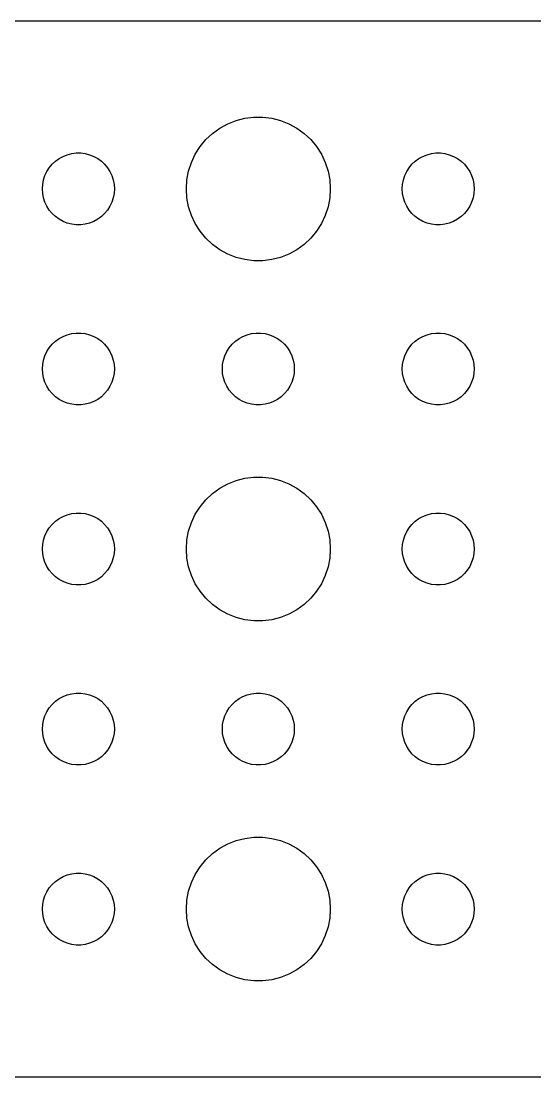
# Model space of a CAD drawing. Header units: metres. Extents: x -44.5 to 44.5, y 32 to 130.
# Drawn here: x -2.39 to 19.03, y 32.01 to 75.99 of the extents above; entities that cross this region are included whole.
import ezdxf

# ---------------------------------------------------------------- set-up
doc = ezdxf.new("R2010")
doc.units = ezdxf.units.M

msp = doc.modelspace()

# ---------------------------------------------------------------- linework, layer by layer
for p, q in [((39.8139, 75.9901), (-39.8139, 75.9901)), ((5.89252, 71.533), (6.22266, 71.7145)), ((6.22266, 71.7145), (6.57294, 71.8532)), ((6.57294, 71.8532), (6.93785, 71.9469)), ((6.93785, 71.9469), (7.31161, 71.9941)), ((7.31161, 71.9941), (7.68837, 71.9941)), ((7.68837, 71.9941), (8.06213, 71.9469)), ((8.06213, 71.9469), (8.42705, 71.8532)), ((8.42705, 71.8532), (8.77733, 71.7145)), ((8.77733, 71.7145), (9.10747, 71.533)), ((5.31308, 71.0536), (5.58772, 71.3115)), ((5.58772, 71.3115), (5.89252, 71.533)), ((9.10747, 71.533), (9.41226, 71.3115)), ((9.41226, 71.3115), (9.6869, 71.0536)), ((5.07294, 70.7634), (5.31308, 71.0536)), ((9.6869, 71.0536), (9.92705, 70.7634)), ((-0.638657, 70.3572), (-0.463516, 70.4266)), ((-0.463516, 70.4266), (-0.281067, 70.4734)), ((-0.281067, 70.4734), (-0.094177, 70.497)), ((-0.094177, 70.497), (0.094177, 70.497)), ((0.094177, 70.497), (0.281067, 70.4734)), ((0.281067, 70.4734), (0.463516, 70.4266)), ((0.463516, 70.4266), (0.638657, 70.3572)), ((4.71066, 70.1044), (4.87108, 70.4453)), ((4.87108, 70.4453), (5.07294, 70.7634)), ((9.92705, 70.7634), (10.1289, 70.4453)), ((10.1289, 70.4453), (10.2893, 70.1044)), ((14.3613, 70.3572), (14.5365, 70.4266)), ((14.5365, 70.4266), (14.7189, 70.4734)), ((14.7189, 70.4734), (14.9058, 70.497)), ((14.9058, 70.497), (15.0942, 70.497)), ((15.0942, 70.497), (15.2811, 70.4734)), ((15.2811, 70.4734), (15.4635, 70.4266)), ((15.4635, 70.4266), (15.6387, 70.3572)), ((-1.21352, 69.8817), (-1.09344, 70.0268)), ((-1.09344, 70.0268), (-0.956131, 70.1558)), ((-0.956131, 70.1558), (-0.803726, 70.2665)), ((-0.803726, 70.2665), (-0.638657, 70.3572)), ((0.638657, 70.3572), (0.803726, 70.2665)), ((0.803726, 70.2665), (0.956131, 70.1558)), ((0.956131, 70.1558), (1.09344, 70.0268)), ((1.09344, 70.0268), (1.21352, 69.8817)), ((4.59424, 69.7461), (4.71066, 70.1044)), ((10.2893, 70.1044), (10.4057, 69.7461)), ((13.7865, 69.8817), (13.9065, 70.0268)), ((13.9065, 70.0268), (14.0439, 70.1558)), ((14.0439, 70.1558), (14.1963, 70.2665)), ((14.1963, 70.2665), (14.3613, 70.3572)), ((15.6387, 70.3572), (15.8037, 70.2665)), ((15.8037, 70.2665), (15.9561, 70.1558)), ((15.9561, 70.1558), (16.0934, 70.0268)), ((16.0934, 70.0268), (16.2135, 69.8817)), ((-1.45287, 69.373), (-1.39465, 69.5522)), ((-1.39465, 69.5522), (-1.31445, 69.7226)), ((-1.31445, 69.7226), (-1.21352, 69.8817)), ((1.21352, 69.8817), (1.31445, 69.7226)), ((1.31445, 69.7226), (1.39465, 69.5522)), ((1.39465, 69.5522), (1.45287, 69.373)), ((4.52365, 69.376), (4.59424, 69.7461)), ((10.4057, 69.7461), (10.4763, 69.376)), ((13.5471, 69.373), (13.6053, 69.5522)), ((13.6053, 69.5522), (13.6855, 69.7226)), ((13.6855, 69.7226), (13.7865, 69.8817)), ((16.2135, 69.8817), (16.3145, 69.7226)), ((16.3145, 69.7226), (16.3947, 69.5522)), ((16.3947, 69.5522), (16.4529, 69.373)), ((-1.5, 69), (-1.48816, 69.188)), ((-1.48816, 69.188), (-1.45287, 69.373)), ((1.45287, 69.373), (1.48816, 69.188)), ((1.48816, 69.188), (1.5, 69)), ((4.5, 69), (4.52365, 69.376)), ((10.4763, 69.376), (10.5, 69)), ((13.5, 69), (13.5118, 69.188)), ((13.5118, 69.188), (13.5471, 69.373)), ((16.4529, 69.373), (16.4882, 69.188)), ((16.4882, 69.188), (16.5, 69)), ((-1.48816, 68.812), (-1.5, 69)), ((-1.45287, 68.627), (-1.48816, 68.812)), ((-1.39465, 68.4478), (-1.45287, 68.627)), ((1.45287, 68.627), (1.39465, 68.4478)), ((1.48816, 68.812), (1.45287, 68.627)), ((1.5, 69), (1.48816, 68.812)), ((4.52365, 68.624), (4.5, 69)), ((4.59424, 68.2539), (4.52365, 68.624)), ((10.4763, 68.624), (10.4057, 68.2539)), ((10.5, 69), (10.4763, 68.624)), ((13.5118, 68.812), (13.5, 69)), ((13.5471, 68.627), (13.5118, 68.812)), ((13.6053, 68.4478), (13.5471, 68.627)), ((16.4529, 68.627), (16.3947, 68.4478)), ((16.4882, 68.812), (16.4529, 68.627)), ((16.5, 69), (16.4882, 68.812)), ((-1.31445, 68.2774), (-1.39465, 68.4478)), ((-1.21352, 68.1183), (-1.31445, 68.2774)), ((1.31445, 68.2774), (1.21352, 68.1183)), ((1.39465, 68.4478), (1.31445, 68.2774)), ((4.71066, 67.8956), (4.59424, 68.2539)), ((10.4057, 68.2539), (10.2893, 67.8956)), ((13.6855, 68.2774), (13.6053, 68.4478)), ((13.7865, 68.1183), (13.6855, 68.2774)), ((16.3145, 68.2774), (16.2135, 68.1183)), ((16.3947, 68.4478), (16.3145, 68.2774)), ((-1.09344, 67.9732), (-1.21352, 68.1183)), ((-0.956131, 67.8442), (-1.09344, 67.9732)), ((-0.803726, 67.7335), (-0.956131, 67.8442)), ((-0.638657, 67.6427), (-0.803726, 67.7335)), ((0.803726, 67.7335), (0.638657, 67.6427)), ((0.956131, 67.8442), (0.803726, 67.7335)), ((1.09344, 67.9732), (0.956131, 67.8442)), ((1.21352, 68.1183), (1.09344, 67.9732)), ((4.87108, 67.5547), (4.71066, 67.8956)), ((10.2893, 67.8956), (10.1289, 67.5547)), ((13.9065, 67.9732), (13.7865, 68.1183)), ((14.0439, 67.8442), (13.9065, 67.9732)), ((14.1963, 67.7335), (14.0439, 67.8442)), ((14.3613, 67.6427), (14.1963, 67.7335)), ((15.8037, 67.7335), (15.6387, 67.6427)), ((15.9561, 67.8442), (15.8037, 67.7335)), ((16.0934, 67.9732), (15.9561, 67.8442)), ((16.2135, 68.1183), (16.0934, 67.9732)), ((-0.463516, 67.5734), (-0.638657, 67.6427)), ((-0.281067, 67.5266), (-0.463516, 67.5734)), ((-0.094177, 67.5029), (-0.281067, 67.5266)), ((0.094177, 67.5029), (-0.094177, 67.5029)), ((0.281067, 67.5266), (0.094177, 67.5029)), ((0.463516, 67.5734), (0.281067, 67.5266)), ((0.638657, 67.6427), (0.463516, 67.5734)), ((5.07294, 67.2366), (4.87108, 67.5547)), ((10.1289, 67.5547), (9.92705, 67.2366)), ((14.5365, 67.5734), (14.3613, 67.6427)), ((14.7189, 67.5266), (14.5365, 67.5734)), ((14.9058, 67.5029), (14.7189, 67.5266)), ((15.0942, 67.5029), (14.9058, 67.5029)), ((15.2811, 67.5266), (15.0942, 67.5029)), ((15.4635, 67.5734), (15.2811, 67.5266)), ((15.6387, 67.6427), (15.4635, 67.5734)), ((5.31308, 66.9464), (5.07294, 67.2366)), ((5.58772, 66.6884), (5.31308, 66.9464)), ((9.6869, 66.9464), (9.41226, 66.6884)), ((9.92705, 67.2366), (9.6869, 66.9464)), ((5.89252, 66.467), (5.58772, 66.6884)), ((6.22266, 66.2855), (5.89252, 66.467)), ((9.10747, 66.467), (8.77733, 66.2855)), ((9.41226, 66.6884), (9.10747, 66.467)), ((6.57294, 66.1468), (6.22266, 66.2855)), ((6.93785, 66.0531), (6.57294, 66.1468)), ((7.31161, 66.0059), (6.93785, 66.0531)), ((7.68837, 66.0059), (7.31161, 66.0059)), ((8.06213, 66.0531), (7.68837, 66.0059)), ((8.42705, 66.1468), (8.06213, 66.0531)), ((8.77733, 66.2855), (8.42705, 66.1468)), ((-0.638657, 62.8572), (-0.463516, 62.9266)), ((-0.463516, 62.9266), (-0.281067, 62.9734)), ((-0.281067, 62.9734), (-0.094177, 62.997)), ((-0.094177, 62.997), (0.094177, 62.997)), ((0.094177, 62.997), (0.281067, 62.9734)), ((0.281067, 62.9734), (0.463516, 62.9266)), ((0.463516, 62.9266), (0.638657, 62.8572)), ((6.86133, 62.8572), (7.03647, 62.9266)), ((7.03647, 62.9266), (7.21892, 62.9734)), ((7.21892, 62.9734), (7.40581, 62.997)), ((7.40581, 62.997), (7.59418, 62.997)), ((7.59418, 62.997), (7.78107, 62.9734)), ((7.78107, 62.9734), (7.96352, 62.9266)), ((7.96352, 62.9266), (8.13866, 62.8572)), ((14.3613, 62.8572), (14.5365, 62.9266)), ((14.5365, 62.9266), (14.7189, 62.9734)), ((14.7189, 62.9734), (14.9058, 62.997)), ((14.9058, 62.997), (15.0942, 62.997)), ((15.0942, 62.997), (15.2811, 62.9734)), ((15.2811, 62.9734), (15.4635, 62.9266)), ((15.4635, 62.9266), (15.6387, 62.8572)), ((-1.21352, 62.3817), (-1.09344, 62.5268)), ((-1.09344, 62.5268), (-0.956131, 62.6558)), ((-0.956131, 62.6558), (-0.803726, 62.7665)), ((-0.803726, 62.7665), (-0.638657, 62.8572)), ((0.638657, 62.8572), (0.803726, 62.7665)), ((0.803726, 62.7665), (0.956131, 62.6558)), ((0.956131, 62.6558), (1.09344, 62.5268)), ((1.09344, 62.5268), (1.21352, 62.3817)), ((6.28647, 62.3817), (6.40654, 62.5268)), ((6.40654, 62.5268), (6.54385, 62.6558)), ((6.54385, 62.6558), (6.69626, 62.7665)), ((6.69626, 62.7665), (6.86133, 62.8572)), ((8.13866, 62.8572), (8.30373, 62.7665)), ((8.30373, 62.7665), (8.45613, 62.6558)), ((8.45613, 62.6558), (8.59344, 62.5268)), ((8.59344, 62.5268), (8.71352, 62.3817)), ((13.7865, 62.3817), (13.9065, 62.5268)), ((13.9065, 62.5268), (14.0439, 62.6558)), ((14.0439, 62.6558), (14.1963, 62.7665)), ((14.1963, 62.7665), (14.3613, 62.8572)), ((15.6387, 62.8572), (15.8037, 62.7665)), ((15.8037, 62.7665), (15.9561, 62.6558)), ((15.9561, 62.6558), (16.0934, 62.5268)), ((16.0934, 62.5268), (16.2135, 62.3817)), ((-1.45287, 61.873), (-1.39465, 62.0522)), ((-1.39465, 62.0522), (-1.31445, 62.2226)), ((-1.31445, 62.2226), (-1.21352, 62.3817)), ((1.21352, 62.3817), (1.31445, 62.2226)), ((1.31445, 62.2226), (1.39465, 62.0522)), ((1.39465, 62.0522), (1.45287, 61.873)), ((6.04712, 61.873), (6.10533, 62.0522)), ((6.10533, 62.0522), (6.18553, 62.2226)), ((6.18553, 62.2226), (6.28647, 62.3817)), ((8.71352, 62.3817), (8.81445, 62.2226)), ((8.81445, 62.2226), (8.89465, 62.0522)), ((8.89465, 62.0522), (8.95287, 61.873)), ((13.5471, 61.873), (13.6053, 62.0522)), ((13.6053, 62.0522), (13.6855, 62.2226)), ((13.6855, 62.2226), (13.7865, 62.3817)), ((16.2135, 62.3817), (16.3145, 62.2226)), ((16.3145, 62.2226), (16.3947, 62.0522)), ((16.3947, 62.0522), (16.4529, 61.873)), ((-1.5, 61.5), (-1.48816, 61.688)), ((-1.48816, 61.688), (-1.45287, 61.873)), ((1.45287, 61.873), (1.48816, 61.688)), ((1.48816, 61.688), (1.5, 61.5)), ((6, 61.5), (6.01183, 61.688)), ((6.01183, 61.688), (6.04712, 61.873)), ((8.95287, 61.873), (8.98816, 61.688)), ((8.98816, 61.688), (9, 61.5)), ((13.5, 61.5), (13.5118, 61.688)), ((13.5118, 61.688), (13.5471, 61.873)), ((16.4529, 61.873), (16.4882, 61.688)), ((16.4882, 61.688), (16.5, 61.5)), ((-1.48816, 61.312), (-1.5, 61.5)), ((-1.45287, 61.127), (-1.48816, 61.312)), ((1.48816, 61.312), (1.45287, 61.127)), ((1.5, 61.5), (1.48816, 61.312)), ((6.01183, 61.312), (6, 61.5)), ((6.04712, 61.127), (6.01183, 61.312)), ((8.98816, 61.312), (8.95287, 61.127)), ((9, 61.5), (8.98816, 61.312)), ((13.5118, 61.312), (13.5, 61.5)), ((13.5471, 61.127), (13.5118, 61.312)), ((16.4882, 61.312), (16.4529, 61.127)), ((16.5, 61.5), (16.4882, 61.312)), ((-1.39465, 60.9478), (-1.45287, 61.127)), ((-1.31445, 60.7774), (-1.39465, 60.9478)), ((-1.21352, 60.6183), (-1.31445, 60.7774)), ((1.31445, 60.7774), (1.21352, 60.6183)), ((1.39465, 60.9478), (1.31445, 60.7774)), ((1.45287, 61.127), (1.39465, 60.9478)), ((6.10533, 60.9478), (6.04712, 61.127)), ((6.18553, 60.7774), (6.10533, 60.9478)), ((6.28647, 60.6183), (6.18553, 60.7774)), ((8.81445, 60.7774), (8.71352, 60.6183)), ((8.89465, 60.9478), (8.81445, 60.7774)), ((8.95287, 61.127), (8.89465, 60.9478)), ((13.6053, 60.9478), (13.5471, 61.127)), ((13.6855, 60.7774), (13.6053, 60.9478)), ((13.7865, 60.6183), (13.6855, 60.7774)), ((16.3145, 60.7774), (16.2135, 60.6183)), ((16.3947, 60.9478), (16.3145, 60.7774)), ((16.4529, 61.127), (16.3947, 60.9478)), ((-1.09344, 60.4732), (-1.21352, 60.6183)), ((-0.956131, 60.3442), (-1.09344, 60.4732)), ((-0.803726, 60.2335), (-0.956131, 60.3442)), ((0.956131, 60.3442), (0.803726, 60.2335)), ((1.09344, 60.4732), (0.956131, 60.3442)), ((1.21352, 60.6183), (1.09344, 60.4732)), ((6.40654, 60.4732), (6.28647, 60.6183)), ((6.54385, 60.3442), (6.40654, 60.4732)), ((6.69626, 60.2335), (6.54385, 60.3442)), ((8.45613, 60.3442), (8.30373, 60.2335)), ((8.59344, 60.4732), (8.45613, 60.3442)), ((8.71352, 60.6183), (8.59344, 60.4732)), ((13.9065, 60.4732), (13.7865, 60.6183)), ((14.0439, 60.3442), (13.9065, 60.4732)), ((14.1963, 60.2335), (14.0439, 60.3442)), ((15.9561, 60.3442), (15.8037, 60.2335)), ((16.0934, 60.4732), (15.9561, 60.3442)), ((16.2135, 60.6183), (16.0934, 60.4732)), ((-0.638657, 60.1427), (-0.803726, 60.2335)), ((-0.463516, 60.0734), (-0.638657, 60.1427)), ((-0.281067, 60.0266), (-0.463516, 60.0734)), ((-0.094177, 60.0029), (-0.281067, 60.0266)), ((0.094177, 60.0029), (-0.094177, 60.0029)), ((0.281067, 60.0266), (0.094177, 60.0029)), ((0.463516, 60.0734), (0.281067, 60.0266)), ((0.638657, 60.1427), (0.463516, 60.0734)), ((0.803726, 60.2335), (0.638657, 60.1427)), ((6.86133, 60.1427), (6.69626, 60.2335)), ((7.03647, 60.0734), (6.86133, 60.1427)), ((7.21892, 60.0266), (7.03647, 60.0734)), ((7.40581, 60.0029), (7.21892, 60.0266)), ((7.59418, 60.0029), (7.40581, 60.0029)), ((7.78107, 60.0266), (7.59418, 60.0029)), ((7.96352, 60.0734), (7.78107, 60.0266)), ((8.13866, 60.1427), (7.96352, 60.0734)), ((8.30373, 60.2335), (8.13866, 60.1427)), ((14.3613, 60.1427), (14.1963, 60.2335)), ((14.5365, 60.0734), (14.3613, 60.1427)), ((14.7189, 60.0266), (14.5365, 60.0734)), ((14.9058, 60.0029), (14.7189, 60.0266)), ((15.0942, 60.0029), (14.9058, 60.0029)), ((15.2811, 60.0266), (15.0942, 60.0029)), ((15.4635, 60.0734), (15.2811, 60.0266)), ((15.6387, 60.1427), (15.4635, 60.0734)), ((15.8037, 60.2335), (15.6387, 60.1427)), ((6.22266, 56.7145), (6.57294, 56.8532)), ((6.57294, 56.8532), (6.93785, 56.9469)), ((6.93785, 56.9469), (7.31161, 56.9941)), ((7.31161, 56.9941), (7.68837, 56.9941)), ((7.68837, 56.9941), (8.06213, 56.9469)), ((8.06213, 56.9469), (8.42705, 56.8532)), ((8.42705, 56.8532), (8.77733, 56.7145)), ((5.31308, 56.0536), (5.58772, 56.3115)), ((5.58772, 56.3115), (5.89252, 56.533)), ((5.89252, 56.533), (6.22266, 56.7145)), ((8.77733, 56.7145), (9.10747, 56.533)), ((9.10747, 56.533), (9.41226, 56.3115)), ((9.41226, 56.3115), (9.6869, 56.0536)), ((5.07294, 55.7634), (5.31308, 56.0536)), ((9.6869, 56.0536), (9.92705, 55.7634)), ((-0.638657, 55.3572), (-0.463516, 55.4266)), ((-0.463516, 55.4266), (-0.281067, 55.4734)), ((-0.281067, 55.4734), (-0.094177, 55.497)), ((-0.094177, 55.497), (0.094177, 55.497)), ((0.094177, 55.497), (0.281067, 55.4734)), ((0.281067, 55.4734), (0.463516, 55.4266)), ((0.463516, 55.4266), (0.638657, 55.3572)), ((4.71066, 55.1044), (4.87108, 55.4453)), ((4.87108, 55.4453), (5.07294, 55.7634)), ((9.92705, 55.7634), (10.1289, 55.4453)), ((10.1289, 55.4453), (10.2893, 55.1044)), ((14.3613, 55.3572), (14.5365, 55.4266)), ((14.5365, 55.4266), (14.7189, 55.4734)), ((14.7189, 55.4734), (14.9058, 55.497)), ((14.9058, 55.497), (15.0942, 55.497)), ((15.0942, 55.497), (15.2811, 55.4734)), ((15.2811, 55.4734), (15.4635, 55.4266)), ((15.4635, 55.4266), (15.6387, 55.3572)), ((-1.21352, 54.8817), (-1.09344, 55.0268)), ((-1.09344, 55.0268), (-0.956131, 55.1558)), ((-0.956131, 55.1558), (-0.803726, 55.2665)), ((-0.803726, 55.2665), (-0.638657, 55.3572)), ((0.638657, 55.3572), (0.803726, 55.2665)), ((0.803726, 55.2665), (0.956131, 55.1558)), ((0.956131, 55.1558), (1.09344, 55.0268)), ((1.09344, 55.0268), (1.21352, 54.8817)), ((4.59424, 54.7461), (4.71066, 55.1044)), ((10.2893, 55.1044), (10.4057, 54.7461)), ((13.7865, 54.8817), (13.9065, 55.0268)), ((13.9065, 55.0268), (14.0439, 55.1558)), ((14.0439, 55.1558), (14.1963, 55.2665)), ((14.1963, 55.2665), (14.3613, 55.3572)), ((15.6387, 55.3572), (15.8037, 55.2665)), ((15.8037, 55.2665), (15.9561, 55.1558)), ((15.9561, 55.1558), (16.0934, 55.0268)), ((16.0934, 55.0268), (16.2135, 54.8817)), ((-1.45287, 54.373), (-1.39465, 54.5522)), ((-1.39465, 54.5522), (-1.31445, 54.7226)), ((-1.31445, 54.7226), (-1.21352, 54.8817)), ((1.21352, 54.8817), (1.31445, 54.7226)), ((1.31445, 54.7226), (1.39465, 54.5522)), ((1.39465, 54.5522), (1.45287, 54.373)), ((4.52365, 54.376), (4.59424, 54.7461)), ((10.4057, 54.7461), (10.4763, 54.376)), ((13.5471, 54.373), (13.6053, 54.5522)), ((13.6053, 54.5522), (13.6855, 54.7226)), ((13.6855, 54.7226), (13.7865, 54.8817)), ((16.2135, 54.8817), (16.3145, 54.7226)), ((16.3145, 54.7226), (16.3947, 54.5522)), ((16.3947, 54.5522), (16.4529, 54.373)), ((-1.5, 54), (-1.48816, 54.188)), ((-1.48816, 54.188), (-1.45287, 54.373)), ((1.45287, 54.373), (1.48816, 54.188)), ((1.48816, 54.188), (1.5, 54)), ((4.5, 54), (4.52365, 54.376)), ((10.4763, 54.376), (10.5, 54)), ((13.5, 54), (13.5118, 54.188)), ((13.5118, 54.188), (13.5471, 54.373)), ((16.4529, 54.373), (16.4882, 54.188)), ((16.4882, 54.188), (16.5, 54)), ((-1.48816, 53.812), (-1.5, 54)), ((-1.45287, 53.627), (-1.48816, 53.812)), ((1.48816, 53.812), (1.45287, 53.627)), ((1.5, 54), (1.48816, 53.812)), ((4.52365, 53.624), (4.5, 54)), ((10.5, 54), (10.4763, 53.624)), ((13.5118, 53.812), (13.5, 54)), ((13.5471, 53.627), (13.5118, 53.812)), ((16.4882, 53.812), (16.4529, 53.627)), ((16.5, 54), (16.4882, 53.812)), ((-1.39465, 53.4478), (-1.45287, 53.627)), ((-1.31445, 53.2774), (-1.39465, 53.4478)), ((-1.21352, 53.1183), (-1.31445, 53.2774)), ((1.31445, 53.2774), (1.21352, 53.1183)), ((1.39465, 53.4478), (1.31445, 53.2774)), ((1.45287, 53.627), (1.39465, 53.4478)), ((4.59424, 53.2539), (4.52365, 53.624)), ((4.71066, 52.8956), (4.59424, 53.2539)), ((10.4057, 53.2539), (10.2893, 52.8956)), ((10.4763, 53.624), (10.4057, 53.2539)), ((13.6053, 53.4478), (13.5471, 53.627)), ((13.6855, 53.2774), (13.6053, 53.4478)), ((13.7865, 53.1183), (13.6855, 53.2774)), ((16.3145, 53.2774), (16.2135, 53.1183)), ((16.3947, 53.4478), (16.3145, 53.2774)), ((16.4529, 53.627), (16.3947, 53.4478)), ((-1.09344, 52.9732), (-1.21352, 53.1183)), ((-0.956131, 52.8442), (-1.09344, 52.9732)), ((-0.803726, 52.7335), (-0.956131, 52.8442)), ((0.956131, 52.8442), (0.803726, 52.7335)), ((1.09344, 52.9732), (0.956131, 52.8442)), ((1.21352, 53.1183), (1.09344, 52.9732)), ((4.87108, 52.5547), (4.71066, 52.8956)), ((10.2893, 52.8956), (10.1289, 52.5547)), ((13.9065, 52.9732), (13.7865, 53.1183)), ((14.0439, 52.8442), (13.9065, 52.9732)), ((14.1963, 52.7335), (14.0439, 52.8442)), ((15.9561, 52.8442), (15.8037, 52.7335)), ((16.0934, 52.9732), (15.9561, 52.8442)), ((16.2135, 53.1183), (16.0934, 52.9732)), ((-0.638657, 52.6428), (-0.803726, 52.7335)), ((-0.463516, 52.5734), (-0.638657, 52.6428)), ((-0.281067, 52.5266), (-0.463516, 52.5734)), ((-0.094177, 52.503), (-0.281067, 52.5266)), ((0.094177, 52.503), (-0.094177, 52.503)), ((0.281067, 52.5266), (0.094177, 52.503)), ((0.463516, 52.5734), (0.281067, 52.5266)), ((0.638657, 52.6428), (0.463516, 52.5734)), ((0.803726, 52.7335), (0.638657, 52.6428)), ((5.07294, 52.2366), (4.87108, 52.5547)), ((10.1289, 52.5547), (9.92705, 52.2366)), ((14.3613, 52.6428), (14.1963, 52.7335)), ((14.5365, 52.5734), (14.3613, 52.6428)), ((14.7189, 52.5266), (14.5365, 52.5734)), ((14.9058, 52.503), (14.7189, 52.5266)), ((15.0942, 52.503), (14.9058, 52.503)), ((15.2811, 52.5266), (15.0942, 52.503)), ((15.4635, 52.5734), (15.2811, 52.5266)), ((15.6387, 52.6428), (15.4635, 52.5734)), ((15.8037, 52.7335), (15.6387, 52.6428)), ((5.31308, 51.9464), (5.07294, 52.2366)), ((5.58772, 51.6885), (5.31308, 51.9464)), ((9.6869, 51.9464), (9.41226, 51.6885)), ((9.92705, 52.2366), (9.6869, 51.9464)), ((5.89252, 51.467), (5.58772, 51.6885)), ((6.22266, 51.2855), (5.89252, 51.467)), ((9.10747, 51.467), (8.77733, 51.2855)), ((9.41226, 51.6885), (9.10747, 51.467)), ((6.57294, 51.1468), (6.22266, 51.2855)), ((6.93785, 51.0531), (6.57294, 51.1468)), ((7.31161, 51.0059), (6.93785, 51.0531)), ((8.06213, 51.0531), (7.68837, 51.0059)), ((8.42705, 51.1468), (8.06213, 51.0531)), ((8.77733, 51.2855), (8.42705, 51.1468)), ((7.68837, 51.0059), (7.31161, 51.0059)), ((-0.463516, 47.9266), (-0.281067, 47.9734)), ((-0.281067, 47.9734), (-0.094177, 47.9971)), ((-0.094177, 47.9971), (0.094177, 47.9971)), ((0.094177, 47.9971), (0.281067, 47.9734)), ((0.281067, 47.9734), (0.463516, 47.9266)), ((7.03647, 47.9266), (7.21892, 47.9734)), ((7.21892, 47.9734), (7.40581, 47.9971)), ((7.40581, 47.9971), (7.59418, 47.9971)), ((7.59418, 47.9971), (7.78107, 47.9734)), ((7.78107, 47.9734), (7.96352, 47.9266)), ((14.5365, 47.9266), (14.7189, 47.9734)), ((14.7189, 47.9734), (14.9058, 47.9971)), ((14.9058, 47.9971), (15.0942, 47.9971)), ((15.0942, 47.9971), (15.2811, 47.9734)), ((15.2811, 47.9734), (15.4635, 47.9266)), ((-1.21352, 47.3817), (-1.09344, 47.5268)), ((-1.09344, 47.5268), (-0.956131, 47.6558)), ((-0.956131, 47.6558), (-0.803726, 47.7665)), ((-0.803726, 47.7665), (-0.638657, 47.8573)), ((-0.638657, 47.8573), (-0.463516, 47.9266)), ((0.463516, 47.9266), (0.638657, 47.8573)), ((0.638657, 47.8573), (0.803726, 47.7665)), ((0.803726, 47.7665), (0.956131, 47.6558)), ((0.956131, 47.6558), (1.09344, 47.5268)), ((1.09344, 47.5268), (1.21352, 47.3817)), ((6.28647, 47.3817), (6.40654, 47.5268)), ((6.40654, 47.5268), (6.54385, 47.6558)), ((6.54385, 47.6558), (6.69626, 47.7665)), ((6.69626, 47.7665), (6.86133, 47.8573)), ((6.86133, 47.8573), (7.03647, 47.9266)), ((7.96352, 47.9266), (8.13866, 47.8573)), ((8.13866, 47.8573), (8.30373, 47.7665)), ((8.30373, 47.7665), (8.45613, 47.6558)), ((8.45613, 47.6558), (8.59344, 47.5268)), ((8.59344, 47.5268), (8.71352, 47.3817)), ((13.7865, 47.3817), (13.9065, 47.5268)), ((13.9065, 47.5268), (14.0439, 47.6558)), ((14.0439, 47.6558), (14.1963, 47.7665)), ((14.1963, 47.7665), (14.3613, 47.8573)), ((14.3613, 47.8573), (14.5365, 47.9266)), ((15.4635, 47.9266), (15.6387, 47.8573)), ((15.6387, 47.8573), (15.8037, 47.7665)), ((15.8037, 47.7665), (15.9561, 47.6558)), ((15.9561, 47.6558), (16.0934, 47.5268)), ((16.0934, 47.5268), (16.2135, 47.3817)), ((-1.39465, 47.0522), (-1.31445, 47.2226)), ((-1.31445, 47.2226), (-1.21352, 47.3817)), ((1.21352, 47.3817), (1.31445, 47.2226)), ((1.31445, 47.2226), (1.39465, 47.0522)), ((6.10533, 47.0522), (6.18553, 47.2226)), ((6.18553, 47.2226), (6.28647, 47.3817)), ((8.71352, 47.3817), (8.81445, 47.2226)), ((8.81445, 47.2226), (8.89465, 47.0522)), ((13.6053, 47.0522), (13.6855, 47.2226)), ((13.6855, 47.2226), (13.7865, 47.3817)), ((16.2135, 47.3817), (16.3145, 47.2226)), ((16.3145, 47.2226), (16.3947, 47.0522)), ((-1.5, 46.5), (-1.48816, 46.688)), ((-1.48816, 46.688), (-1.45287, 46.873)), ((-1.45287, 46.873), (-1.39465, 47.0522)), ((1.39465, 47.0522), (1.45287, 46.873)), ((1.45287, 46.873), (1.48816, 46.688)), ((1.48816, 46.688), (1.5, 46.5)), ((6, 46.5), (6.01183, 46.688)), ((6.01183, 46.688), (6.04712, 46.873)), ((6.04712, 46.873), (6.10533, 47.0522)), ((8.89465, 47.0522), (8.95287, 46.873)), ((8.95287, 46.873), (8.98816, 46.688)), ((8.98816, 46.688), (9, 46.5)), ((13.5, 46.5), (13.5118, 46.688)), ((13.5118, 46.688), (13.5471, 46.873)), ((13.5471, 46.873), (13.6053, 47.0522)), ((16.3947, 47.0522), (16.4529, 46.873)), ((16.4529, 46.873), (16.4882, 46.688)), ((16.4882, 46.688), (16.5, 46.5)), ((-1.48816, 46.312), (-1.5, 46.5)), ((-1.45287, 46.127), (-1.48816, 46.312)), ((1.48816, 46.312), (1.45287, 46.127)), ((1.5, 46.5), (1.48816, 46.312)), ((6.01183, 46.312), (6, 46.5)), ((6.04712, 46.127), (6.01183, 46.312)), ((8.98816, 46.312), (8.95287, 46.127)), ((9, 46.5), (8.98816, 46.312)), ((13.5118, 46.312), (13.5, 46.5)), ((13.5471, 46.127), (13.5118, 46.312)), ((16.4882, 46.312), (16.4529, 46.127)), ((16.5, 46.5), (16.4882, 46.312)), ((-1.39465, 45.9478), (-1.45287, 46.127)), ((-1.31445, 45.7774), (-1.39465, 45.9478)), ((-1.21352, 45.6183), (-1.31445, 45.7774)), ((1.31445, 45.7774), (1.21352, 45.6183)), ((1.39465, 45.9478), (1.31445, 45.7774)), ((1.45287, 46.127), (1.39465, 45.9478)), ((6.10533, 45.9478), (6.04712, 46.127)), ((6.18553, 45.7774), (6.10533, 45.9478)), ((6.28647, 45.6183), (6.18553, 45.7774)), ((8.81445, 45.7774), (8.71352, 45.6183)), ((8.89465, 45.9478), (8.81445, 45.7774)), ((8.95287, 46.127), (8.89465, 45.9478)), ((13.6053, 45.9478), (13.5471, 46.127)), ((13.6855, 45.7774), (13.6053, 45.9478)), ((13.7865, 45.6183), (13.6855, 45.7774)), ((16.3145, 45.7774), (16.2135, 45.6183)), ((16.3947, 45.9478), (16.3145, 45.7774)), ((16.4529, 46.127), (16.3947, 45.9478)), ((-1.09344, 45.4732), (-1.21352, 45.6183)), ((-0.956131, 45.3442), (-1.09344, 45.4732)), ((-0.803726, 45.2335), (-0.956131, 45.3442)), ((0.956131, 45.3442), (0.803726, 45.2335)), ((1.09344, 45.4732), (0.956131, 45.3442)), ((1.21352, 45.6183), (1.09344, 45.4732)), ((6.40654, 45.4732), (6.28647, 45.6183)), ((6.54385, 45.3442), (6.40654, 45.4732)), ((6.69626, 45.2335), (6.54385, 45.3442)), ((8.45613, 45.3442), (8.30373, 45.2335)), ((8.59344, 45.4732), (8.45613, 45.3442)), ((8.71352, 45.6183), (8.59344, 45.4732)), ((13.9065, 45.4732), (13.7865, 45.6183)), ((14.0439, 45.3442), (13.9065, 45.4732)), ((14.1963, 45.2335), (14.0439, 45.3442)), ((15.9561, 45.3442), (15.8037, 45.2335)), ((16.0934, 45.4732), (15.9561, 45.3442)), ((16.2135, 45.6183), (16.0934, 45.4732)), ((-0.638657, 45.1428), (-0.803726, 45.2335)), ((-0.463516, 45.0734), (-0.638657, 45.1428)), ((-0.281067, 45.0266), (-0.463516, 45.0734)), ((-0.094177, 45.003), (-0.281067, 45.0266)), ((0.094177, 45.003), (-0.094177, 45.003)), ((0.281067, 45.0266), (0.094177, 45.003)), ((0.463516, 45.0734), (0.281067, 45.0266)), ((0.638657, 45.1428), (0.463516, 45.0734)), ((0.803726, 45.2335), (0.638657, 45.1428)), ((6.86133, 45.1428), (6.69626, 45.2335)), ((7.03647, 45.0734), (6.86133, 45.1428)), ((7.21892, 45.0266), (7.03647, 45.0734)), ((7.40581, 45.003), (7.21892, 45.0266)), ((7.59418, 45.003), (7.40581, 45.003)), ((7.78107, 45.0266), (7.59418, 45.003)), ((7.96352, 45.0734), (7.78107, 45.0266)), ((8.13866, 45.1428), (7.96352, 45.0734)), ((8.30373, 45.2335), (8.13866, 45.1428)), ((14.3613, 45.1428), (14.1963, 45.2335)), ((14.5365, 45.0734), (14.3613, 45.1428)), ((14.7189, 45.0266), (14.5365, 45.0734)), ((14.9058, 45.003), (14.7189, 45.0266)), ((15.0942, 45.003), (14.9058, 45.003)), ((15.2811, 45.0266), (15.0942, 45.003)), ((15.4635, 45.0734), (15.2811, 45.0266)), ((15.6387, 45.1428), (15.4635, 45.0734)), ((15.8037, 45.2335), (15.6387, 45.1428)), ((6.22266, 41.7145), (6.57294, 41.8532)), ((6.57294, 41.8532), (6.93785, 41.9469)), ((6.93785, 41.9469), (7.31161, 41.9941)), ((7.31161, 41.9941), (7.68837, 41.9941)), ((7.68837, 41.9941), (8.06213, 41.9469)), ((8.06213, 41.9469), (8.42705, 41.8532)), ((8.42705, 41.8532), (8.77733, 41.7145)), ((5.58772, 41.3116), (5.89252, 41.533)), ((5.89252, 41.533), (6.22266, 41.7145)), ((8.77733, 41.7145), (9.10747, 41.533)), ((9.10747, 41.533), (9.41226, 41.3116)), ((5.07294, 40.7634), (5.31308, 41.0536)), ((5.31308, 41.0536), (5.58772, 41.3116)), ((9.41226, 41.3116), (9.6869, 41.0536)), ((9.6869, 41.0536), (9.92705, 40.7634)), ((-0.463516, 40.4266), (-0.281067, 40.4734)), ((-0.281067, 40.4734), (-0.094177, 40.4971)), ((-0.094177, 40.4971), (0.094177, 40.4971)), ((0.094177, 40.4971), (0.281067, 40.4734)), ((0.281067, 40.4734), (0.463516, 40.4266)), ((4.87108, 40.4453), (5.07294, 40.7634)), ((9.92705, 40.7634), (10.1289, 40.4453)), ((14.5365, 40.4266), (14.7189, 40.4734)), ((14.7189, 40.4734), (14.9058, 40.4971)), ((14.9058, 40.4971), (15.0942, 40.4971)), ((15.0942, 40.4971), (15.2811, 40.4734)), ((15.2811, 40.4734), (15.4635, 40.4266)), ((-1.21352, 39.8817), (-1.09344, 40.0268)), ((-1.09344, 40.0268), (-0.956131, 40.1558)), ((-0.956131, 40.1558), (-0.803726, 40.2665)), ((-0.803726, 40.2665), (-0.638657, 40.3573)), ((-0.638657, 40.3573), (-0.463516, 40.4266)), ((0.463516, 40.4266), (0.638657, 40.3573)), ((0.638657, 40.3573), (0.803726, 40.2665)), ((0.803726, 40.2665), (0.956131, 40.1558)), ((0.956131, 40.1558), (1.09344, 40.0268)), ((1.09344, 40.0268), (1.21352, 39.8817)), ((4.59424, 39.7461), (4.71066, 40.1044)), ((4.71066, 40.1044), (4.87108, 40.4453)), ((10.1289, 40.4453), (10.2893, 40.1044)), ((10.2893, 40.1044), (10.4057, 39.7461)), ((13.7865, 39.8817), (13.9065, 40.0268)), ((13.9065, 40.0268), (14.0439, 40.1558)), ((14.0439, 40.1558), (14.1963, 40.2665)), ((14.1963, 40.2665), (14.3613, 40.3573)), ((14.3613, 40.3573), (14.5365, 40.4266)), ((15.4635, 40.4266), (15.6387, 40.3573)), ((15.6387, 40.3573), (15.8037, 40.2665)), ((15.8037, 40.2665), (15.9561, 40.1558)), ((15.9561, 40.1558), (16.0934, 40.0268)), ((16.0934, 40.0268), (16.2135, 39.8817)), ((-1.39465, 39.5522), (-1.31445, 39.7226)), ((-1.31445, 39.7226), (-1.21352, 39.8817)), ((1.21352, 39.8817), (1.31445, 39.7226)), ((1.31445, 39.7226), (1.39465, 39.5522)), ((4.52365, 39.376), (4.59424, 39.7461)), ((10.4057, 39.7461), (10.4763, 39.376)), ((13.6053, 39.5522), (13.6855, 39.7226)), ((13.6855, 39.7226), (13.7865, 39.8817)), ((16.2135, 39.8817), (16.3145, 39.7226)), ((16.3145, 39.7226), (16.3947, 39.5522)), ((-1.5, 39), (-1.48816, 39.188)), ((-1.48816, 39.188), (-1.45287, 39.373)), ((-1.45287, 39.373), (-1.39465, 39.5522)), ((1.39465, 39.5522), (1.45287, 39.373)), ((1.45287, 39.373), (1.48816, 39.188)), ((1.48816, 39.188), (1.5, 39)), ((4.5, 39), (4.52365, 39.376)), ((10.4763, 39.376), (10.5, 39)), ((13.5, 39), (13.5118, 39.188)), ((13.5118, 39.188), (13.5471, 39.373)), ((13.5471, 39.373), (13.6053, 39.5522)), ((16.3947, 39.5522), (16.4529, 39.373)), ((16.4529, 39.373), (16.4882, 39.188)), ((16.4882, 39.188), (16.5, 39)), ((-1.48816, 38.812), (-1.5, 39)), ((-1.45287, 38.627), (-1.48816, 38.812)), ((1.48816, 38.812), (1.45287, 38.627)), ((1.5, 39), (1.48816, 38.812)), ((4.52365, 38.624), (4.5, 39)), ((10.5, 39), (10.4763, 38.624)), ((13.5118, 38.812), (13.5, 39)), ((13.5471, 38.627), (13.5118, 38.812)), ((16.4882, 38.812), (16.4529, 38.627)), ((16.5, 39), (16.4882, 38.812)), ((-1.39465, 38.4478), (-1.45287, 38.627)), ((-1.31445, 38.2774), (-1.39465, 38.4478)), ((-1.21352, 38.1183), (-1.31445, 38.2774)), ((1.31445, 38.2774), (1.21352, 38.1183)), ((1.39465, 38.4478), (1.31445, 38.2774)), ((1.45287, 38.627), (1.39465, 38.4478)), ((4.59424, 38.2539), (4.52365, 38.624)), ((10.4763, 38.624), (10.4057, 38.2539)), ((13.6053, 38.4478), (13.5471, 38.627)), ((13.6855, 38.2774), (13.6053, 38.4478)), ((13.7865, 38.1183), (13.6855, 38.2774)), ((16.3145, 38.2774), (16.2135, 38.1183)), ((16.3947, 38.4478), (16.3145, 38.2774)), ((16.4529, 38.627), (16.3947, 38.4478)), ((-1.09344, 37.9732), (-1.21352, 38.1183)), ((-0.956131, 37.8442), (-1.09344, 37.9732)), ((-0.803726, 37.7335), (-0.956131, 37.8442)), ((0.956131, 37.8442), (0.803726, 37.7335)), ((1.09344, 37.9732), (0.956131, 37.8442)), ((1.21352, 38.1183), (1.09344, 37.9732)), ((4.71066, 37.8956), (4.59424, 38.2539)), ((4.87108, 37.5547), (4.71066, 37.8956)), ((10.2893, 37.8956), (10.1289, 37.5547)), ((10.4057, 38.2539), (10.2893, 37.8956)), ((13.9065, 37.9732), (13.7865, 38.1183)), ((14.0439, 37.8442), (13.9065, 37.9732)), ((14.1963, 37.7335), (14.0439, 37.8442)), ((15.9561, 37.8442), (15.8037, 37.7335)), ((16.0934, 37.9732), (15.9561, 37.8442)), ((16.2135, 38.1183), (16.0934, 37.9732)), ((-0.638657, 37.6428), (-0.803726, 37.7335)), ((-0.463516, 37.5734), (-0.638657, 37.6428)), ((-0.281067, 37.5266), (-0.463516, 37.5734)), ((-0.094177, 37.503), (-0.281067, 37.5266)), ((0.094177, 37.503), (-0.094177, 37.503)), ((0.281067, 37.5266), (0.094177, 37.503)), ((0.463516, 37.5734), (0.281067, 37.5266)), ((0.638657, 37.6428), (0.463516, 37.5734)), ((0.803726, 37.7335), (0.638657, 37.6428)), ((5.07294, 37.2366), (4.87108, 37.5547)), ((10.1289, 37.5547), (9.92705, 37.2366)), ((14.3613, 37.6428), (14.1963, 37.7335)), ((14.5365, 37.5734), (14.3613, 37.6428)), ((14.7189, 37.5266), (14.5365, 37.5734)), ((14.9058, 37.503), (14.7189, 37.5266)), ((15.0942, 37.503), (14.9058, 37.503)), ((15.2811, 37.5266), (15.0942, 37.503)), ((15.4635, 37.5734), (15.2811, 37.5266)), ((15.6387, 37.6428), (15.4635, 37.5734)), ((15.8037, 37.7335), (15.6387, 37.6428)), ((5.31308, 36.9464), (5.07294, 37.2366)), ((5.58772, 36.6885), (5.31308, 36.9464)), ((9.6869, 36.9464), (9.41226, 36.6885)), ((9.92705, 37.2366), (9.6869, 36.9464)), ((5.89252, 36.467), (5.58772, 36.6885)), ((9.41226, 36.6885), (9.10747, 36.467)), ((6.22266, 36.2855), (5.89252, 36.467)), ((6.57294, 36.1468), (6.22266, 36.2855)), ((6.93785, 36.0531), (6.57294, 36.1468)), ((8.42705, 36.1468), (8.06213, 36.0531)), ((8.77733, 36.2855), (8.42705, 36.1468)), ((9.10747, 36.467), (8.77733, 36.2855)), ((7.31161, 36.0059), (6.93785, 36.0531)), ((7.68837, 36.0059), (7.31161, 36.0059)), ((8.06213, 36.0531), (7.68837, 36.0059)), ((-39.8139, 32.0099), (39.8139, 32.0099))]:
    msp.add_line(p, q)

doc.saveas('drawing.dxf')
